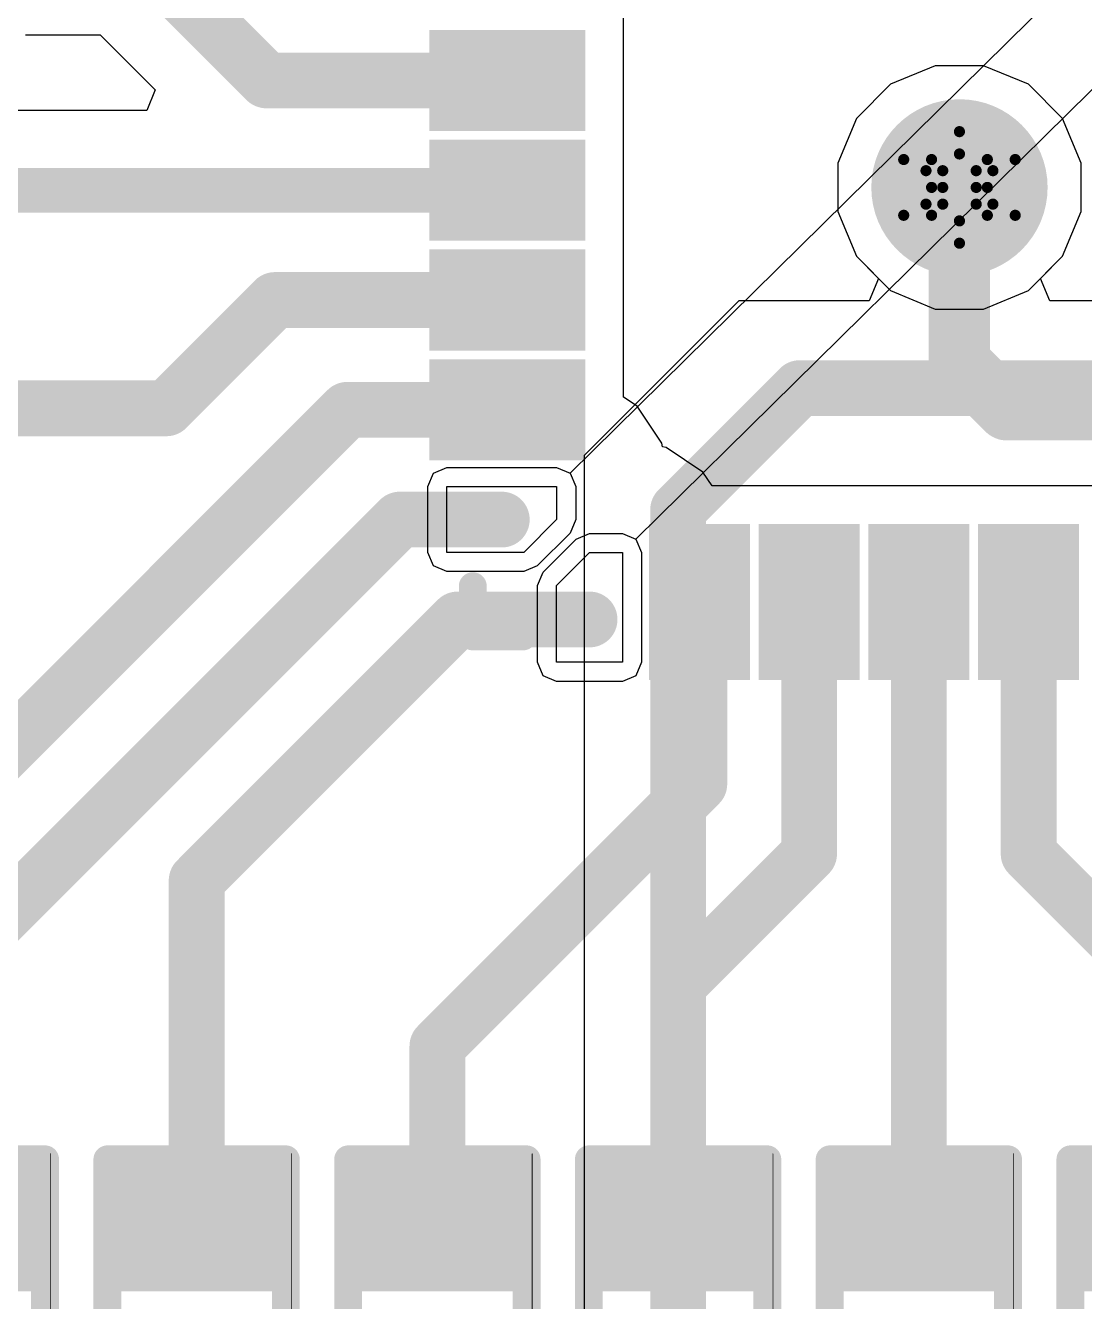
# Model space of a CAD drawing. Header units: inches. Extents: x -5 to 5328, y -4 to 5281.
# Drawn here: x 9.34 to 14.17, y 38.05 to 43.86 of the extents above; entities that cross this region are included whole.
import ezdxf

# ---------------------------------------------------------------- set-up
doc = ezdxf.new("R2010")
doc.units = ezdxf.units.IN
for name, color, linetype in [('Bottom Layer', 5, 'Continuous'), ('Bottom Solder', 6, 'Continuous'), ('Drill Drawing', 1, 'Continuous'), ('Layer 1', 16, 'Continuous'), ('Layer 2', 76, 'Continuous'), ('Top Layer', 1, 'Continuous'), ('Top Overlay', 2, 'Continuous'), ('Top Paste', 8, 'Continuous'), ('Top Solder', 216, 'Continuous'), ('Via Holes', 16, 'Continuous')]:
    doc.layers.add(name, color=color, linetype=linetype)

# ---------------------------------------------------------------- blocks, each defined once
blk = doc.blocks.new('28_UFQFPN__4_4__7')
at = {"layer": 'Top Layer'}
for points in [[(-2.15, 0.65), (-1.6, 0.65), (-1.6, 0.35), (-2.15, 0.35)], [(-2.15, 0.15), (-1.6, 0.15), (-1.6, -0.15), (-2.15, -0.15)], [(-2.15, -0.35), (-1.6, -0.35), (-1.6, -0.65), (-2.15, -0.65)], [(-2.15, -0.85), (-1.6, -0.85), (-1.6, -1.15), (-2.15, -1.15)], [(-1.95, -1.45), (-1.85, -1.45), (-1.85, -1.55), (-1.95, -1.55)], [(-1.15, -2.15), (-1.15, -1.6), (-0.85, -1.6), (-0.85, -2.15)], [(-0.65, -2.15), (-0.65, -1.6), (-0.35, -1.6), (-0.35, -2.15)], [(-0.15, -2.15), (-0.15, -1.6), (0.15, -1.6), (0.15, -2.15)], [(0.35, -2.15), (0.35, -1.6), (0.65, -1.6), (0.65, -2.15)], [(-1.55, -1.95), (-1.55, -1.85), (-1.45, -1.85), (-1.45, -1.95)]]:
    blk.add_hatch(color=1, dxfattribs=at).paths.add_polyline_path(points)
at = {"layer": 'Top Paste'}
for points in [[(-2.15, 0.65), (-1.6, 0.65), (-1.6, 0.35), (-2.15, 0.35)], [(-2.15, 0.15), (-1.6, 0.15), (-1.6, -0.15), (-2.15, -0.15)], [(-2.15, -0.35), (-1.6, -0.35), (-1.6, -0.65), (-2.15, -0.65)], [(-2.15, -0.85), (-1.6, -0.85), (-1.6, -1.15), (-2.15, -1.15)], [(-1.15, -2.15), (-1.15, -1.6), (-0.85, -1.6), (-0.85, -2.15)], [(-0.65, -2.15), (-0.65, -1.6), (-0.35, -1.6), (-0.35, -2.15)], [(-0.15, -2.15), (-0.15, -1.6), (0.15, -1.6), (0.15, -2.15)], [(0.35, -2.15), (0.35, -1.6), (0.65, -1.6), (0.65, -2.15)]]:
    blk.add_hatch(color=8, dxfattribs=at).paths.add_polyline_path(points)
at = {"layer": 'Top Solder'}
for points in [[(-2.23, 0.73), (-1.52, 0.73), (-1.52, 0.27), (-2.23, 0.27)], [(-2.23, 0.23), (-1.52, 0.23), (-1.52, -0.23), (-2.23, -0.23)], [(-2.23, -0.27), (-1.52, -0.27), (-1.52, -0.73), (-2.23, -0.73)], [(-2.23, -0.77), (-1.52, -0.77), (-1.52, -1.23), (-2.23, -1.23)], [(-1.23, -2.23), (-1.23, -1.52), (-0.77, -1.52), (-0.77, -2.23)], [(-0.73, -2.23), (-0.73, -1.52), (-0.27, -1.52), (-0.27, -2.23)], [(-0.23, -2.23), (-0.23, -1.52), (0.23, -1.52), (0.23, -2.23)], [(0.27, -2.23), (0.27, -1.52), (0.73, -1.52), (0.73, -2.23)]]:
    blk.add_hatch(color=216, dxfattribs=at).paths.add_polyline_path(points)
at = {"layer": 'Top Layer'}
for p, q in [((-2.15, -1.65), (-2.15, -1.35)), ((-2.15, -1.35), (-1.65, -1.35)), ((-1.65, -1.35), (-1.65, -1.5)), ((-1.65, -1.5), (-1.8, -1.65)), ((-1.8, -1.65), (-2.15, -1.65)), ((-1.65, -1.8), (-1.5, -1.65)), ((-1.5, -1.65), (-1.35, -1.65)), ((-1.35, -1.65), (-1.35, -2.15)), ((-1.65, -2.15), (-1.65, -1.8)), ((-1.35, -2.15), (-1.65, -2.15))]:
    blk.add_line(p, q, dxfattribs=at)
at = {"layer": 'Top Overlay'}
for points in [[(-2.032, -2.032, 0.127, 0.127, 0), (-2.032, -1.8034, 0.127, 0.127, 0)], [(-2.032, -2.032, 0.127, 0.127, 0), (-1.8034, -2.032, 0.127, 0.127, 0)]]:
    blk.add_lwpolyline(points, format="xyseb", dxfattribs=at)
for points in [[(-2.0638, -1.8034, 0.0635, 0.0635, 1), (-2.0002, -1.8034, 0.0635, 0.0635, 1)], [(-2.0638, -2.032, 0.0635, 0.0635, 1), (-2.0002, -2.032, 0.0635, 0.0635, 1)], [(-2.0638, -2.032, 0.0635, 0.0635, 1), (-2.0002, -2.032, 0.0635, 0.0635, 1)], [(-1.8352, -2.032, 0.0635, 0.0635, 1), (-1.7716, -2.032, 0.0635, 0.0635, 1)]]:
    blk.add_lwpolyline(points, format="xyseb", close=True, dxfattribs=at)
at = {"layer": 'Top Solder'}
for p, q in [((-1.5888, -1.2888), (5314.1234, 5237.7641)), ((-1.2888, -1.5888), (5314.1234, 5237.7641)), ((-2.2112, -1.2888), (-2.15, -1.2634)), ((-2.15, -1.2634), (-1.65, -1.2634)), ((-1.65, -1.2634), (-1.5888, -1.2888)), ((-2.2366, -1.35), (-2.2112, -1.2888)), ((-1.5888, -1.2888), (-1.5634, -1.35)), ((-2.2366, -1.65), (-2.2366, -1.35)), ((-1.5634, -1.35), (-1.5634, -1.5)), ((-1.5634, -1.5), (-1.5888, -1.5612)), ((-1.5888, -1.5612), (-1.7388, -1.7112)), ((-1.5612, -1.5888), (-1.5, -1.5634)), ((-1.5, -1.5634), (-1.35, -1.5634)), ((-1.35, -1.5634), (-1.2888, -1.5888)), ((-1.7112, -1.7388), (-1.5612, -1.5888)), ((-1.2888, -1.5888), (-1.2634, -1.65)), ((-2.2112, -1.7112), (-2.2366, -1.65)), ((-1.2634, -1.65), (-1.2634, -2.15)), ((-2.15, -1.7366), (-2.2112, -1.7112)), ((-1.8, -1.7366), (-2.15, -1.7366)), ((-1.7388, -1.7112), (-1.8, -1.7366)), ((-1.7366, -1.8), (-1.7112, -1.7388)), ((-1.7366, -2.15), (-1.7366, -1.8)), ((-1.7112, -2.2112), (-1.7366, -2.15)), ((-1.2634, -2.15), (-1.2888, -2.2112)), ((-1.65, -2.2366), (-1.7112, -2.2112)), ((-1.35, -2.2366), (-1.65, -2.2366)), ((-1.2888, -2.2112), (-1.35, -2.2366))]:
    blk.add_line(p, q, dxfattribs=at)
blk = doc.blocks.new('R___0402_49')
at = {"layer": 'Top Layer'}
for points in [[(-0.6985, -0.3175), (-0.6985, 0.3175), (-0.2413, 0.3175), (-0.2413, -0.3175)], [(0.2413, -0.3175), (0.2413, 0.3175), (0.6985, 0.3175), (0.6985, -0.3175)]]:
    blk.add_hatch(color=1, dxfattribs=at).paths.add_polyline_path(points)
at = {"layer": 'Top Paste'}
for points in [[(-0.6985, -0.3175), (-0.6985, 0.3175), (-0.2413, 0.3175), (-0.2413, -0.3175)], [(0.2413, -0.3175), (0.2413, 0.3175), (0.6985, 0.3175), (0.6985, -0.3175)]]:
    blk.add_hatch(color=8, dxfattribs=at).paths.add_polyline_path(points)
at = {"layer": 'Top Solder'}
for points in [[(-0.7535, -0.3725), (-0.7535, 0.3725), (-0.1863, 0.3725), (-0.1863, -0.3725)], [(0.1863, -0.3725), (0.1863, 0.3725), (0.7535, 0.3725), (0.7535, -0.3725)]]:
    blk.add_hatch(color=216, dxfattribs=at).paths.add_polyline_path(points)
at = {"layer": 'Top Overlay'}
for points in [[(-0.7874, 0.4064, 0.127, 0.127, 0), (-0.7874, -0.4064, 0.127, 0.127, 0)], [(-0.7874, 0.4064, 0.127, 0.127, 0), (0.7874, 0.4064, 0.127, 0.127, 0)], [(0.7874, 0.4064, 0.127, 0.127, 0), (0.7874, -0.4064, 0.127, 0.127, 0)], [(-0.7874, -0.4064, 0.127, 0.127, 0), (0.7874, -0.4064, 0.127, 0.127, 0)], [(-0.8128, -0.4318, 0.00323, 0.00323, 0), (0.8128, -0.4318, 0.00323, 0.00323, 0)]]:
    blk.add_lwpolyline(points, format="xyseb", dxfattribs=at)
for points in [[(-0.8191, 0.4064, 0.0635, 0.0635, 1), (-0.7556, 0.4064, 0.0635, 0.0635, 1)], [(-0.8191, 0.4064, 0.0635, 0.0635, 1), (-0.7556, 0.4064, 0.0635, 0.0635, 1)], [(0.7556, 0.4064, 0.0635, 0.0635, 1), (0.8191, 0.4064, 0.0635, 0.0635, 1)], [(0.7556, 0.4064, 0.0635, 0.0635, 1), (0.8191, 0.4064, 0.0635, 0.0635, 1)], [(-0.8191, -0.4064, 0.0635, 0.0635, 1), (-0.7556, -0.4064, 0.0635, 0.0635, 1)], [(-0.8191, -0.4064, 0.0635, 0.0635, 1), (-0.7556, -0.4064, 0.0635, 0.0635, 1)], [(0.7556, -0.4064, 0.0635, 0.0635, 1), (0.8191, -0.4064, 0.0635, 0.0635, 1)], [(0.7556, -0.4064, 0.0635, 0.0635, 1), (0.8191, -0.4064, 0.0635, 0.0635, 1)], [(-0.8136, -0.4318, 0.00161, 0.00161, 1), (-0.812, -0.4318, 0.00161, 0.00161, 1)], [(0.812, -0.4318, 0.00161, 0.00161, 1), (0.8136, -0.4318, 0.00161, 0.00161, 1)]]:
    blk.add_lwpolyline(points, format="xyseb", close=True, dxfattribs=at)
blk = doc.blocks.new('R___0402_51')
at = {"layer": 'Top Layer'}
for points in [[(-0.6985, -0.3175), (-0.6985, 0.3175), (-0.2413, 0.3175), (-0.2413, -0.3175)], [(0.2413, -0.3175), (0.2413, 0.3175), (0.6985, 0.3175), (0.6985, -0.3175)]]:
    blk.add_hatch(color=1, dxfattribs=at).paths.add_polyline_path(points)
at = {"layer": 'Top Paste'}
for points in [[(-0.6985, -0.3175), (-0.6985, 0.3175), (-0.2413, 0.3175), (-0.2413, -0.3175)], [(0.2413, -0.3175), (0.2413, 0.3175), (0.6985, 0.3175), (0.6985, -0.3175)]]:
    blk.add_hatch(color=8, dxfattribs=at).paths.add_polyline_path(points)
at = {"layer": 'Top Solder'}
for points in [[(-0.7535, -0.3725), (-0.7535, 0.3725), (-0.1863, 0.3725), (-0.1863, -0.3725)], [(0.1863, -0.3725), (0.1863, 0.3725), (0.7535, 0.3725), (0.7535, -0.3725)]]:
    blk.add_hatch(color=216, dxfattribs=at).paths.add_polyline_path(points)
at = {"layer": 'Top Overlay'}
for points in [[(-0.7874, 0.4064, 0.127, 0.127, 0), (-0.7874, -0.4064, 0.127, 0.127, 0)], [(-0.7874, 0.4064, 0.127, 0.127, 0), (0.7874, 0.4064, 0.127, 0.127, 0)], [(0.7874, 0.4064, 0.127, 0.127, 0), (0.7874, -0.4064, 0.127, 0.127, 0)], [(-0.7874, -0.4064, 0.127, 0.127, 0), (0.7874, -0.4064, 0.127, 0.127, 0)], [(-0.8128, -0.4318, 0.00323, 0.00323, 0), (0.8128, -0.4318, 0.00323, 0.00323, 0)]]:
    blk.add_lwpolyline(points, format="xyseb", dxfattribs=at)
for points in [[(-0.8191, 0.4064, 0.0635, 0.0635, 1), (-0.7556, 0.4064, 0.0635, 0.0635, 1)], [(-0.8191, 0.4064, 0.0635, 0.0635, 1), (-0.7556, 0.4064, 0.0635, 0.0635, 1)], [(0.7556, 0.4064, 0.0635, 0.0635, 1), (0.8191, 0.4064, 0.0635, 0.0635, 1)], [(0.7556, 0.4064, 0.0635, 0.0635, 1), (0.8191, 0.4064, 0.0635, 0.0635, 1)], [(-0.8191, -0.4064, 0.0635, 0.0635, 1), (-0.7556, -0.4064, 0.0635, 0.0635, 1)], [(-0.8191, -0.4064, 0.0635, 0.0635, 1), (-0.7556, -0.4064, 0.0635, 0.0635, 1)], [(0.7556, -0.4064, 0.0635, 0.0635, 1), (0.8191, -0.4064, 0.0635, 0.0635, 1)], [(0.7556, -0.4064, 0.0635, 0.0635, 1), (0.8191, -0.4064, 0.0635, 0.0635, 1)], [(-0.8136, -0.4318, 0.00161, 0.00161, 1), (-0.812, -0.4318, 0.00161, 0.00161, 1)], [(0.812, -0.4318, 0.00161, 0.00161, 1), (0.8136, -0.4318, 0.00161, 0.00161, 1)]]:
    blk.add_lwpolyline(points, format="xyseb", close=True, dxfattribs=at)
blk = doc.blocks.new('R___0402_53')
at = {"layer": 'Top Layer'}
for points in [[(-0.6985, -0.3175), (-0.6985, 0.3175), (-0.2413, 0.3175), (-0.2413, -0.3175)], [(0.2413, -0.3175), (0.2413, 0.3175), (0.6985, 0.3175), (0.6985, -0.3175)]]:
    blk.add_hatch(color=1, dxfattribs=at).paths.add_polyline_path(points)
at = {"layer": 'Top Paste'}
for points in [[(-0.6985, -0.3175), (-0.6985, 0.3175), (-0.2413, 0.3175), (-0.2413, -0.3175)], [(0.2413, -0.3175), (0.2413, 0.3175), (0.6985, 0.3175), (0.6985, -0.3175)]]:
    blk.add_hatch(color=8, dxfattribs=at).paths.add_polyline_path(points)
at = {"layer": 'Top Solder'}
for points in [[(-0.7535, -0.3725), (-0.7535, 0.3725), (-0.1863, 0.3725), (-0.1863, -0.3725)], [(0.1863, -0.3725), (0.1863, 0.3725), (0.7535, 0.3725), (0.7535, -0.3725)]]:
    blk.add_hatch(color=216, dxfattribs=at).paths.add_polyline_path(points)
at = {"layer": 'Top Overlay'}
for points in [[(-0.7874, 0.4064, 0.127, 0.127, 0), (-0.7874, -0.4064, 0.127, 0.127, 0)], [(-0.7874, 0.4064, 0.127, 0.127, 0), (0.7874, 0.4064, 0.127, 0.127, 0)], [(0.7874, 0.4064, 0.127, 0.127, 0), (0.7874, -0.4064, 0.127, 0.127, 0)], [(-0.7874, -0.4064, 0.127, 0.127, 0), (0.7874, -0.4064, 0.127, 0.127, 0)], [(-0.8128, -0.4318, 0.00323, 0.00323, 0), (0.8128, -0.4318, 0.00323, 0.00323, 0)]]:
    blk.add_lwpolyline(points, format="xyseb", dxfattribs=at)
for points in [[(-0.8191, 0.4064, 0.0635, 0.0635, 1), (-0.7556, 0.4064, 0.0635, 0.0635, 1)], [(-0.8191, 0.4064, 0.0635, 0.0635, 1), (-0.7556, 0.4064, 0.0635, 0.0635, 1)], [(0.7556, 0.4064, 0.0635, 0.0635, 1), (0.8191, 0.4064, 0.0635, 0.0635, 1)], [(0.7556, 0.4064, 0.0635, 0.0635, 1), (0.8191, 0.4064, 0.0635, 0.0635, 1)], [(-0.8191, -0.4064, 0.0635, 0.0635, 1), (-0.7556, -0.4064, 0.0635, 0.0635, 1)], [(-0.8191, -0.4064, 0.0635, 0.0635, 1), (-0.7556, -0.4064, 0.0635, 0.0635, 1)], [(0.7556, -0.4064, 0.0635, 0.0635, 1), (0.8191, -0.4064, 0.0635, 0.0635, 1)], [(0.7556, -0.4064, 0.0635, 0.0635, 1), (0.8191, -0.4064, 0.0635, 0.0635, 1)], [(-0.8136, -0.4318, 0.00161, 0.00161, 1), (-0.812, -0.4318, 0.00161, 0.00161, 1)], [(0.812, -0.4318, 0.00161, 0.00161, 1), (0.8136, -0.4318, 0.00161, 0.00161, 1)]]:
    blk.add_lwpolyline(points, format="xyseb", close=True, dxfattribs=at)
blk = doc.blocks.new('R___0402_56')
at = {"layer": 'Top Layer'}
for points in [[(-0.6985, -0.3175), (-0.6985, 0.3175), (-0.2413, 0.3175), (-0.2413, -0.3175)], [(0.2413, -0.3175), (0.2413, 0.3175), (0.6985, 0.3175), (0.6985, -0.3175)]]:
    blk.add_hatch(color=1, dxfattribs=at).paths.add_polyline_path(points)
at = {"layer": 'Top Paste'}
for points in [[(-0.6985, -0.3175), (-0.6985, 0.3175), (-0.2413, 0.3175), (-0.2413, -0.3175)], [(0.2413, -0.3175), (0.2413, 0.3175), (0.6985, 0.3175), (0.6985, -0.3175)]]:
    blk.add_hatch(color=8, dxfattribs=at).paths.add_polyline_path(points)
at = {"layer": 'Top Solder'}
for points in [[(-0.7535, -0.3725), (-0.7535, 0.3725), (-0.1863, 0.3725), (-0.1863, -0.3725)], [(0.1863, -0.3725), (0.1863, 0.3725), (0.7535, 0.3725), (0.7535, -0.3725)]]:
    blk.add_hatch(color=216, dxfattribs=at).paths.add_polyline_path(points)
at = {"layer": 'Top Overlay'}
for points in [[(-0.7874, 0.4064, 0.127, 0.127, 0), (-0.7874, -0.4064, 0.127, 0.127, 0)], [(-0.7874, 0.4064, 0.127, 0.127, 0), (0.7874, 0.4064, 0.127, 0.127, 0)], [(0.7874, 0.4064, 0.127, 0.127, 0), (0.7874, -0.4064, 0.127, 0.127, 0)], [(-0.7874, -0.4064, 0.127, 0.127, 0), (0.7874, -0.4064, 0.127, 0.127, 0)], [(-0.8128, -0.4318, 0.00323, 0.00323, 0), (0.8128, -0.4318, 0.00323, 0.00323, 0)]]:
    blk.add_lwpolyline(points, format="xyseb", dxfattribs=at)
for points in [[(-0.8191, 0.4064, 0.0635, 0.0635, 1), (-0.7556, 0.4064, 0.0635, 0.0635, 1)], [(-0.8191, 0.4064, 0.0635, 0.0635, 1), (-0.7556, 0.4064, 0.0635, 0.0635, 1)], [(0.7556, 0.4064, 0.0635, 0.0635, 1), (0.8191, 0.4064, 0.0635, 0.0635, 1)], [(0.7556, 0.4064, 0.0635, 0.0635, 1), (0.8191, 0.4064, 0.0635, 0.0635, 1)], [(-0.8191, -0.4064, 0.0635, 0.0635, 1), (-0.7556, -0.4064, 0.0635, 0.0635, 1)], [(-0.8191, -0.4064, 0.0635, 0.0635, 1), (-0.7556, -0.4064, 0.0635, 0.0635, 1)], [(0.7556, -0.4064, 0.0635, 0.0635, 1), (0.8191, -0.4064, 0.0635, 0.0635, 1)], [(0.7556, -0.4064, 0.0635, 0.0635, 1), (0.8191, -0.4064, 0.0635, 0.0635, 1)], [(-0.8136, -0.4318, 0.00161, 0.00161, 1), (-0.812, -0.4318, 0.00161, 0.00161, 1)], [(0.812, -0.4318, 0.00161, 0.00161, 1), (0.8136, -0.4318, 0.00161, 0.00161, 1)]]:
    blk.add_lwpolyline(points, format="xyseb", close=True, dxfattribs=at)
blk = doc.blocks.new('R___0402_58')
at = {"layer": 'Top Layer'}
for points in [[(-0.6985, -0.3175), (-0.6985, 0.3175), (-0.2413, 0.3175), (-0.2413, -0.3175)], [(0.2413, -0.3175), (0.2413, 0.3175), (0.6985, 0.3175), (0.6985, -0.3175)]]:
    blk.add_hatch(color=1, dxfattribs=at).paths.add_polyline_path(points)
at = {"layer": 'Top Paste'}
for points in [[(-0.6985, -0.3175), (-0.6985, 0.3175), (-0.2413, 0.3175), (-0.2413, -0.3175)], [(0.2413, -0.3175), (0.2413, 0.3175), (0.6985, 0.3175), (0.6985, -0.3175)]]:
    blk.add_hatch(color=8, dxfattribs=at).paths.add_polyline_path(points)
at = {"layer": 'Top Solder'}
for points in [[(-0.7535, -0.3725), (-0.7535, 0.3725), (-0.1863, 0.3725), (-0.1863, -0.3725)], [(0.1863, -0.3725), (0.1863, 0.3725), (0.7535, 0.3725), (0.7535, -0.3725)]]:
    blk.add_hatch(color=216, dxfattribs=at).paths.add_polyline_path(points)
at = {"layer": 'Top Overlay'}
for points in [[(-0.7874, 0.4064, 0.127, 0.127, 0), (-0.7874, -0.4064, 0.127, 0.127, 0)], [(-0.7874, 0.4064, 0.127, 0.127, 0), (0.7874, 0.4064, 0.127, 0.127, 0)], [(0.7874, 0.4064, 0.127, 0.127, 0), (0.7874, -0.4064, 0.127, 0.127, 0)], [(-0.7874, -0.4064, 0.127, 0.127, 0), (0.7874, -0.4064, 0.127, 0.127, 0)], [(-0.8128, -0.4318, 0.00323, 0.00323, 0), (0.8128, -0.4318, 0.00323, 0.00323, 0)]]:
    blk.add_lwpolyline(points, format="xyseb", dxfattribs=at)
for points in [[(-0.8191, 0.4064, 0.0635, 0.0635, 1), (-0.7556, 0.4064, 0.0635, 0.0635, 1)], [(-0.8191, 0.4064, 0.0635, 0.0635, 1), (-0.7556, 0.4064, 0.0635, 0.0635, 1)], [(0.7556, 0.4064, 0.0635, 0.0635, 1), (0.8191, 0.4064, 0.0635, 0.0635, 1)], [(0.7556, 0.4064, 0.0635, 0.0635, 1), (0.8191, 0.4064, 0.0635, 0.0635, 1)], [(-0.8191, -0.4064, 0.0635, 0.0635, 1), (-0.7556, -0.4064, 0.0635, 0.0635, 1)], [(-0.8191, -0.4064, 0.0635, 0.0635, 1), (-0.7556, -0.4064, 0.0635, 0.0635, 1)], [(0.7556, -0.4064, 0.0635, 0.0635, 1), (0.8191, -0.4064, 0.0635, 0.0635, 1)], [(0.7556, -0.4064, 0.0635, 0.0635, 1), (0.8191, -0.4064, 0.0635, 0.0635, 1)], [(-0.8136, -0.4318, 0.00161, 0.00161, 1), (-0.812, -0.4318, 0.00161, 0.00161, 1)], [(0.812, -0.4318, 0.00161, 0.00161, 1), (0.8136, -0.4318, 0.00161, 0.00161, 1)]]:
    blk.add_lwpolyline(points, format="xyseb", close=True, dxfattribs=at)
blk = doc.blocks.new('R___0402_60')
at = {"layer": 'Top Layer'}
for points in [[(-0.6985, -0.3175), (-0.6985, 0.3175), (-0.2413, 0.3175), (-0.2413, -0.3175)], [(0.2413, -0.3175), (0.2413, 0.3175), (0.6985, 0.3175), (0.6985, -0.3175)]]:
    blk.add_hatch(color=1, dxfattribs=at).paths.add_polyline_path(points)
at = {"layer": 'Top Paste'}
for points in [[(-0.6985, -0.3175), (-0.6985, 0.3175), (-0.2413, 0.3175), (-0.2413, -0.3175)], [(0.2413, -0.3175), (0.2413, 0.3175), (0.6985, 0.3175), (0.6985, -0.3175)]]:
    blk.add_hatch(color=8, dxfattribs=at).paths.add_polyline_path(points)
at = {"layer": 'Top Solder'}
for points in [[(-0.7535, -0.3725), (-0.7535, 0.3725), (-0.1863, 0.3725), (-0.1863, -0.3725)], [(0.1863, -0.3725), (0.1863, 0.3725), (0.7535, 0.3725), (0.7535, -0.3725)]]:
    blk.add_hatch(color=216, dxfattribs=at).paths.add_polyline_path(points)
at = {"layer": 'Top Overlay'}
for points in [[(-0.7874, 0.4064, 0.127, 0.127, 0), (-0.7874, -0.4064, 0.127, 0.127, 0)], [(-0.7874, 0.4064, 0.127, 0.127, 0), (0.7874, 0.4064, 0.127, 0.127, 0)], [(0.7874, 0.4064, 0.127, 0.127, 0), (0.7874, -0.4064, 0.127, 0.127, 0)], [(-0.7874, -0.4064, 0.127, 0.127, 0), (0.7874, -0.4064, 0.127, 0.127, 0)], [(-0.8128, -0.4318, 0.00323, 0.00323, 0), (0.8128, -0.4318, 0.00323, 0.00323, 0)]]:
    blk.add_lwpolyline(points, format="xyseb", dxfattribs=at)
for points in [[(-0.8191, 0.4064, 0.0635, 0.0635, 1), (-0.7556, 0.4064, 0.0635, 0.0635, 1)], [(-0.8191, 0.4064, 0.0635, 0.0635, 1), (-0.7556, 0.4064, 0.0635, 0.0635, 1)], [(0.7556, 0.4064, 0.0635, 0.0635, 1), (0.8191, 0.4064, 0.0635, 0.0635, 1)], [(0.7556, 0.4064, 0.0635, 0.0635, 1), (0.8191, 0.4064, 0.0635, 0.0635, 1)], [(-0.8191, -0.4064, 0.0635, 0.0635, 1), (-0.7556, -0.4064, 0.0635, 0.0635, 1)], [(-0.8191, -0.4064, 0.0635, 0.0635, 1), (-0.7556, -0.4064, 0.0635, 0.0635, 1)], [(0.7556, -0.4064, 0.0635, 0.0635, 1), (0.8191, -0.4064, 0.0635, 0.0635, 1)], [(0.7556, -0.4064, 0.0635, 0.0635, 1), (0.8191, -0.4064, 0.0635, 0.0635, 1)], [(-0.8136, -0.4318, 0.00161, 0.00161, 1), (-0.812, -0.4318, 0.00161, 0.00161, 1)], [(0.812, -0.4318, 0.00161, 0.00161, 1), (0.8136, -0.4318, 0.00161, 0.00161, 1)]]:
    blk.add_lwpolyline(points, format="xyseb", close=True, dxfattribs=at)

msp = doc.modelspace()

# ---------------------------------------------------------------- hatches: boundary and pattern name
at = {"layer": 'Bottom Layer'}
h = msp.add_hatch(color=5, dxfattribs=at)
edge = h.paths.add_edge_path()
edge.add_arc((13.5965, 43.1277), 0.3, 0, 360)
at = {"layer": 'Bottom Solder'}
h = msp.add_hatch(color=6, dxfattribs=at)
edge = h.paths.add_edge_path()
edge.add_arc((13.5965, 43.1277), 0.4016, 0, 360)
at = {"layer": 'Layer 1'}
h = msp.add_hatch(color=16, dxfattribs=at)
edge = h.paths.add_edge_path()
edge.add_arc((13.5965, 43.1277), 0.3, 0, 360)
at = {"layer": 'Layer 2'}
h = msp.add_hatch(color=76, dxfattribs=at)
edge = h.paths.add_edge_path()
edge.add_arc((13.5965, 43.1277), 0.3, 0, 360)
at = {"layer": 'Top Layer'}
h = msp.add_hatch(color=1, dxfattribs=at)
edge = h.paths.add_edge_path()
edge.add_arc((13.5965, 43.1277), 0.3, 0, 360)
at = {"layer": 'Top Solder'}
h = msp.add_hatch(color=216, dxfattribs=at)
edge = h.paths.add_edge_path()
edge.add_arc((13.5965, 43.1277), 0.4016, 0, 360)
at = {"layer": 'Via Holes'}
h = msp.add_hatch(color=7, dxfattribs=at)
edge = h.paths.add_edge_path()
edge.add_arc((13.5965, 43.1277), 0.15, 0, 360)

# ---------------------------------------------------------------- linework, layer by layer
at = {"layer": 'Bottom Layer'}
for p, q in [((13.4863, 43.6817), (13.2827, 43.5974)), ((13.7067, 43.6817), (13.4863, 43.6817)), ((13.9103, 43.5974), (13.7067, 43.6817)), ((13.2827, 43.5974), (13.1268, 43.4415)), ((14.0661, 43.4415), (13.9103, 43.5974)), ((13.1268, 43.4415), (13.0425, 43.2379)), ((14.1505, 43.2379), (14.0661, 43.4415)), ((13.0425, 43.2379), (13.0425, 43.0175)), ((14.1505, 43.0175), (14.1505, 43.2379)), ((13.0425, 43.0175), (13.1268, 42.8139)), ((14.0661, 42.8139), (14.1505, 43.0175)), ((13.1268, 42.8139), (13.2273, 42.7134)), ((13.9656, 42.7134), (14.0661, 42.8139)), ((13.2273, 42.7134), (13.1853, 42.6118)), ((14.0077, 42.6118), (13.9656, 42.7134)), ((12.591, 42.6118), (11.8864, 41.9072)), ((13.1853, 42.6118), (12.591, 42.6118)), ((18.5087, 42.6118), (14.0077, 42.6118)), ((11.8864, 41.9072), (11.8864, 37.0486))]:
    msp.add_line(p, q, dxfattribs=at)
for points in [[(12.3149, 41.66, 0.254, 0.254, 0), (12.8686, 42.2137, 0.254, 0.254, 0)], [(12.8686, 42.2137, 0.254, 0.254, 0), (26.381, 42.2137, 0.254, 0.254, 0)], [(12.3149, 36.6936, 0.254, 0.254, 0), (12.3149, 41.66, 0.254, 0.254, 0)]]:
    msp.add_lwpolyline(points, format="xyseb", dxfattribs=at)
for points in [[(12.8051, 42.2137, 0.127, 0.127, 1), (12.9321, 42.2137, 0.127, 0.127, 1)], [(12.8051, 42.2137, 0.127, 0.127, 1), (12.9321, 42.2137, 0.127, 0.127, 1)], [(12.2514, 41.66, 0.127, 0.127, 1), (12.3784, 41.66, 0.127, 0.127, 1)], [(12.2514, 41.66, 0.127, 0.127, 1), (12.3784, 41.66, 0.127, 0.127, 1)]]:
    msp.add_lwpolyline(points, format="xyseb", close=True, dxfattribs=at)
at = {"layer": 'Drill Drawing'}
for points in [[(13.4695, 43.2547, 0.0508, 0.0508, 0), (13.5965, 43.3817, 0.0508, 0.0508, 0)], [(13.5965, 43.3817, 0.0508, 0.0508, 0), (13.7235, 43.2547, 0.0508, 0.0508, 0)], [(13.5203, 43.2039, 0.0508, 0.0508, 0), (13.5965, 43.2801, 0.0508, 0.0508, 0)], [(13.5965, 43.2801, 0.0508, 0.0508, 0), (13.6727, 43.2039, 0.0508, 0.0508, 0)], [(13.3425, 43.2547, 0.0508, 0.0508, 0), (13.4695, 43.1277, 0.0508, 0.0508, 0)], [(13.3425, 43.2547, 0.0508, 0.0508, 0), (13.4695, 43.2547, 0.0508, 0.0508, 0)], [(13.7235, 43.2547, 0.0508, 0.0508, 0), (13.8505, 43.2547, 0.0508, 0.0508, 0)], [(13.7235, 43.1277, 0.0508, 0.0508, 0), (13.8505, 43.2547, 0.0508, 0.0508, 0)], [(13.4441, 43.2039, 0.0508, 0.0508, 0), (13.5203, 43.1277, 0.0508, 0.0508, 0)], [(13.4441, 43.2039, 0.0508, 0.0508, 0), (13.5203, 43.2039, 0.0508, 0.0508, 0)], [(13.6727, 43.2039, 0.0508, 0.0508, 0), (13.7489, 43.2039, 0.0508, 0.0508, 0)], [(13.6727, 43.1277, 0.0508, 0.0508, 0), (13.7489, 43.2039, 0.0508, 0.0508, 0)], [(13.3425, 43.0007, 0.0508, 0.0508, 0), (13.4695, 43.1277, 0.0508, 0.0508, 0)], [(13.4441, 43.0515, 0.0508, 0.0508, 0), (13.5203, 43.1277, 0.0508, 0.0508, 0)], [(13.6727, 43.1277, 0.0508, 0.0508, 0), (13.7489, 43.0515, 0.0508, 0.0508, 0)], [(13.7235, 43.1277, 0.0508, 0.0508, 0), (13.8505, 43.0007, 0.0508, 0.0508, 0)], [(13.4441, 43.0515, 0.0508, 0.0508, 0), (13.5203, 43.0515, 0.0508, 0.0508, 0)], [(13.5203, 43.0515, 0.0508, 0.0508, 0), (13.5965, 42.9753, 0.0508, 0.0508, 0)], [(13.5965, 42.9753, 0.0508, 0.0508, 0), (13.6727, 43.0515, 0.0508, 0.0508, 0)], [(13.6727, 43.0515, 0.0508, 0.0508, 0), (13.7489, 43.0515, 0.0508, 0.0508, 0)], [(13.3425, 43.0007, 0.0508, 0.0508, 0), (13.4695, 43.0007, 0.0508, 0.0508, 0)], [(13.4695, 43.0007, 0.0508, 0.0508, 0), (13.5965, 42.8737, 0.0508, 0.0508, 0)], [(13.5965, 42.8737, 0.0508, 0.0508, 0), (13.7235, 43.0007, 0.0508, 0.0508, 0)], [(13.7235, 43.0007, 0.0508, 0.0508, 0), (13.8505, 43.0007, 0.0508, 0.0508, 0)]]:
    msp.add_lwpolyline(points, format="xyseb", dxfattribs=at)
for points in [[(13.5838, 43.3817, 0.0254, 0.0254, 1), (13.6092, 43.3817, 0.0254, 0.0254, 1)], [(13.5838, 43.3817, 0.0254, 0.0254, 1), (13.6092, 43.3817, 0.0254, 0.0254, 1)], [(13.5838, 43.2801, 0.0254, 0.0254, 1), (13.6092, 43.2801, 0.0254, 0.0254, 1)], [(13.5838, 43.2801, 0.0254, 0.0254, 1), (13.6092, 43.2801, 0.0254, 0.0254, 1)], [(13.3298, 43.2547, 0.0254, 0.0254, 1), (13.3552, 43.2547, 0.0254, 0.0254, 1)], [(13.3298, 43.2547, 0.0254, 0.0254, 1), (13.3552, 43.2547, 0.0254, 0.0254, 1)], [(13.4568, 43.2547, 0.0254, 0.0254, 1), (13.4822, 43.2547, 0.0254, 0.0254, 1)], [(13.4568, 43.2547, 0.0254, 0.0254, 1), (13.4822, 43.2547, 0.0254, 0.0254, 1)], [(13.7108, 43.2547, 0.0254, 0.0254, 1), (13.7362, 43.2547, 0.0254, 0.0254, 1)], [(13.7108, 43.2547, 0.0254, 0.0254, 1), (13.7362, 43.2547, 0.0254, 0.0254, 1)], [(13.8378, 43.2547, 0.0254, 0.0254, 1), (13.8632, 43.2547, 0.0254, 0.0254, 1)], [(13.8378, 43.2547, 0.0254, 0.0254, 1), (13.8632, 43.2547, 0.0254, 0.0254, 1)], [(13.4314, 43.2039, 0.0254, 0.0254, 1), (13.4568, 43.2039, 0.0254, 0.0254, 1)], [(13.4314, 43.2039, 0.0254, 0.0254, 1), (13.4568, 43.2039, 0.0254, 0.0254, 1)], [(13.5076, 43.2039, 0.0254, 0.0254, 1), (13.533, 43.2039, 0.0254, 0.0254, 1)], [(13.5076, 43.2039, 0.0254, 0.0254, 1), (13.533, 43.2039, 0.0254, 0.0254, 1)], [(13.66, 43.2039, 0.0254, 0.0254, 1), (13.6854, 43.2039, 0.0254, 0.0254, 1)], [(13.66, 43.2039, 0.0254, 0.0254, 1), (13.6854, 43.2039, 0.0254, 0.0254, 1)], [(13.7362, 43.2039, 0.0254, 0.0254, 1), (13.7616, 43.2039, 0.0254, 0.0254, 1)], [(13.7362, 43.2039, 0.0254, 0.0254, 1), (13.7616, 43.2039, 0.0254, 0.0254, 1)], [(13.4568, 43.1277, 0.0254, 0.0254, 1), (13.4822, 43.1277, 0.0254, 0.0254, 1)], [(13.4568, 43.1277, 0.0254, 0.0254, 1), (13.4822, 43.1277, 0.0254, 0.0254, 1)], [(13.5076, 43.1277, 0.0254, 0.0254, 1), (13.533, 43.1277, 0.0254, 0.0254, 1)], [(13.5076, 43.1277, 0.0254, 0.0254, 1), (13.533, 43.1277, 0.0254, 0.0254, 1)], [(13.66, 43.1277, 0.0254, 0.0254, 1), (13.6854, 43.1277, 0.0254, 0.0254, 1)], [(13.66, 43.1277, 0.0254, 0.0254, 1), (13.6854, 43.1277, 0.0254, 0.0254, 1)], [(13.7108, 43.1277, 0.0254, 0.0254, 1), (13.7362, 43.1277, 0.0254, 0.0254, 1)], [(13.7108, 43.1277, 0.0254, 0.0254, 1), (13.7362, 43.1277, 0.0254, 0.0254, 1)], [(13.4314, 43.0515, 0.0254, 0.0254, 1), (13.4568, 43.0515, 0.0254, 0.0254, 1)], [(13.4314, 43.0515, 0.0254, 0.0254, 1), (13.4568, 43.0515, 0.0254, 0.0254, 1)], [(13.5076, 43.0515, 0.0254, 0.0254, 1), (13.533, 43.0515, 0.0254, 0.0254, 1)], [(13.5076, 43.0515, 0.0254, 0.0254, 1), (13.533, 43.0515, 0.0254, 0.0254, 1)], [(13.66, 43.0515, 0.0254, 0.0254, 1), (13.6854, 43.0515, 0.0254, 0.0254, 1)], [(13.66, 43.0515, 0.0254, 0.0254, 1), (13.6854, 43.0515, 0.0254, 0.0254, 1)], [(13.7362, 43.0515, 0.0254, 0.0254, 1), (13.7616, 43.0515, 0.0254, 0.0254, 1)], [(13.7362, 43.0515, 0.0254, 0.0254, 1), (13.7616, 43.0515, 0.0254, 0.0254, 1)], [(13.3298, 43.0007, 0.0254, 0.0254, 1), (13.3552, 43.0007, 0.0254, 0.0254, 1)], [(13.3298, 43.0007, 0.0254, 0.0254, 1), (13.3552, 43.0007, 0.0254, 0.0254, 1)], [(13.4568, 43.0007, 0.0254, 0.0254, 1), (13.4822, 43.0007, 0.0254, 0.0254, 1)], [(13.4568, 43.0007, 0.0254, 0.0254, 1), (13.4822, 43.0007, 0.0254, 0.0254, 1)], [(13.5838, 42.9753, 0.0254, 0.0254, 1), (13.6092, 42.9753, 0.0254, 0.0254, 1)], [(13.5838, 42.9753, 0.0254, 0.0254, 1), (13.6092, 42.9753, 0.0254, 0.0254, 1)], [(13.7108, 43.0007, 0.0254, 0.0254, 1), (13.7362, 43.0007, 0.0254, 0.0254, 1)], [(13.7108, 43.0007, 0.0254, 0.0254, 1), (13.7362, 43.0007, 0.0254, 0.0254, 1)], [(13.8378, 43.0007, 0.0254, 0.0254, 1), (13.8632, 43.0007, 0.0254, 0.0254, 1)], [(13.8378, 43.0007, 0.0254, 0.0254, 1), (13.8632, 43.0007, 0.0254, 0.0254, 1)], [(13.5838, 42.8737, 0.0254, 0.0254, 1), (13.6092, 42.8737, 0.0254, 0.0254, 1)], [(13.5838, 42.8737, 0.0254, 0.0254, 1), (13.6092, 42.8737, 0.0254, 0.0254, 1)]]:
    msp.add_lwpolyline(points, format="xyseb", close=True, dxfattribs=at)
at = {"layer": 'Layer 2'}
for p, q in [((13.4863, 43.6817), (13.2827, 43.5974)), ((13.7067, 43.6817), (13.4863, 43.6817)), ((13.9103, 43.5974), (13.7067, 43.6817)), ((13.2827, 43.5974), (13.1268, 43.4415)), ((14.0661, 43.4415), (13.9103, 43.5974)), ((13.1268, 43.4415), (13.0425, 43.2379)), ((14.1505, 43.2379), (14.0661, 43.4415)), ((13.0425, 43.2379), (13.0425, 43.0175)), ((14.1505, 43.0175), (14.1505, 43.2379)), ((13.0425, 43.0175), (13.1268, 42.8139)), ((14.0661, 42.8139), (14.1505, 43.0175)), ((13.1268, 42.8139), (13.2827, 42.6581)), ((13.9103, 42.6581), (14.0661, 42.8139)), ((13.2827, 42.6581), (13.4863, 42.5737)), ((13.7067, 42.5737), (13.9103, 42.6581)), ((13.4863, 42.5737), (13.7067, 42.5737))]:
    msp.add_line(p, q, dxfattribs=at)
at = {"layer": 'Top Layer'}
for p, q in [((12.0656, 43.211), (12.0656, 44.0571)), ((9.3412, 43.8232), (9.6815, 43.8232)), ((9.6815, 43.8232), (9.9333, 43.5714)), ((9.9333, 43.5714), (9.8944, 43.4776)), ((9.8944, 43.4776), (1.1241, 43.4776)), ((12.0656, 42.1728), (12.0656, 43.211)), ((12.1279, 42.1312), (12.0656, 42.1728)), ((12.2402, 41.9632), (12.1279, 42.1312)), ((12.2434, 41.9468), (12.2402, 41.9632)), ((12.2598, 41.9435), (12.2434, 41.9468)), ((12.4279, 41.8312), (12.2598, 41.9435)), ((12.4695, 41.769), (12.4279, 41.8312)), ((14.3538, 41.769), (12.4695, 41.769))]:
    msp.add_line(p, q, dxfattribs=at)
for points in [[(9.8424, 44.2117, 0.254, 0.254, 0), (10.4391, 43.615, 0.254, 0.254, 0)], [(10.4391, 43.615, 0.254, 0.254, 0), (11.5366, 43.615, 0.254, 0.254, 0)], [(13.5965, 42.3317, 0.2794, 0.2794, 0), (13.5965, 43.1277, 0.2794, 0.2794, 0)], [(1.1241, 43.115, 0.2032, 0.2032, 0), (11.5366, 43.115, 0.2032, 0.2032, 0)], [(9.9843, 42.1217, 0.254, 0.254, 0), (10.4776, 42.615, 0.254, 0.254, 0)], [(10.4776, 42.615, 0.254, 0.254, 0), (11.5366, 42.615, 0.254, 0.254, 0)], [(13.5965, 42.3317, 0.2794, 0.2794, 0), (13.8132, 42.115, 0.2794, 0.2794, 0)], [(8.8261, 42.1217, 0.254, 0.254, 0), (9.9843, 42.1217, 0.254, 0.254, 0)], [(13.8132, 42.115, 0.2794, 0.2794, 0), (15.2866, 42.115, 0.2794, 0.2794, 0)], [(7.9281, 39.2355, 0.254, 0.254, 0), (10.8076, 42.115, 0.254, 0.254, 0)], [(10.8076, 42.115, 0.254, 0.254, 0), (11.5366, 42.115, 0.254, 0.254, 0)], [(9.0248, 39.5933, 0.254, 0.254, 0), (11.0465, 41.615, 0.254, 0.254, 0)], [(11.0465, 41.615, 0.254, 0.254, 0), (11.5116, 41.615, 0.254, 0.254, 0)], [(12.4116, 40.4111, 0.254, 0.254, 0), (12.4116, 41.19, 0.254, 0.254, 0)], [(12.9116, 40.0925, 0.254, 0.254, 0), (12.9116, 41.19, 0.254, 0.254, 0)], [(13.4116, 38.3341, 0.254, 0.254, 0), (13.4116, 41.19, 0.254, 0.254, 0)], [(13.9116, 40.0925, 0.254, 0.254, 0), (13.9116, 41.19, 0.254, 0.254, 0)], [(10.1215, 39.9716, 0.254, 0.254, 0), (11.3101, 41.1602, 0.254, 0.254, 0)], [(11.3101, 41.1602, 0.254, 0.254, 0), (11.9116, 41.1602, 0.254, 0.254, 0)], [(11.2182, 39.2176, 0.254, 0.254, 0), (12.4116, 40.4111, 0.254, 0.254, 0)], [(12.3149, 39.4957, 0.254, 0.254, 0), (12.9116, 40.0925, 0.254, 0.254, 0)], [(13.9116, 40.0925, 0.254, 0.254, 0), (14.5083, 39.4957, 0.254, 0.254, 0)], [(10.1215, 38.3841, 0.254, 0.254, 0), (10.1215, 39.9716, 0.254, 0.254, 0)], [(12.3149, 38.3341, 0.254, 0.254, 0), (12.3149, 39.4957, 0.254, 0.254, 0)], [(11.2182, 38.3341, 0.254, 0.254, 0), (11.2182, 39.2176, 0.254, 0.254, 0)], [(10.1215, 38.3341, 0.254, 0.254, 0), (10.1215, 38.3841, 0.254, 0.254, 0)]]:
    msp.add_lwpolyline(points, format="xyseb", dxfattribs=at)
for points in [[(10.3756, 43.615, 0.127, 0.127, 1), (10.5026, 43.615, 0.127, 0.127, 1)], [(10.3756, 43.615, 0.127, 0.127, 1), (10.5026, 43.615, 0.127, 0.127, 1)], [(11.4731, 43.615, 0.127, 0.127, 1), (11.6001, 43.615, 0.127, 0.127, 1)], [(13.5266, 43.1277, 0.1397, 0.1397, 1), (13.6663, 43.1277, 0.1397, 0.1397, 1)], [(11.4858, 43.115, 0.1016, 0.1016, 1), (11.5874, 43.115, 0.1016, 0.1016, 1)], [(10.4141, 42.615, 0.127, 0.127, 1), (10.5411, 42.615, 0.127, 0.127, 1)], [(10.4141, 42.615, 0.127, 0.127, 1), (10.5411, 42.615, 0.127, 0.127, 1)], [(11.4731, 42.615, 0.127, 0.127, 1), (11.6001, 42.615, 0.127, 0.127, 1)], [(13.5266, 42.3317, 0.1397, 0.1397, 1), (13.6663, 42.3317, 0.1397, 0.1397, 1)], [(13.5266, 42.3317, 0.1397, 0.1397, 1), (13.6663, 42.3317, 0.1397, 0.1397, 1)], [(9.9208, 42.1217, 0.127, 0.127, 1), (10.0478, 42.1217, 0.127, 0.127, 1)], [(9.9208, 42.1217, 0.127, 0.127, 1), (10.0478, 42.1217, 0.127, 0.127, 1)], [(13.7433, 42.115, 0.1397, 0.1397, 1), (13.883, 42.115, 0.1397, 0.1397, 1)], [(13.7433, 42.115, 0.1397, 0.1397, 1), (13.883, 42.115, 0.1397, 0.1397, 1)], [(10.7441, 42.115, 0.127, 0.127, 1), (10.8711, 42.115, 0.127, 0.127, 1)], [(10.7441, 42.115, 0.127, 0.127, 1), (10.8711, 42.115, 0.127, 0.127, 1)], [(11.4731, 42.115, 0.127, 0.127, 1), (11.6001, 42.115, 0.127, 0.127, 1)], [(10.983, 41.615, 0.127, 0.127, 1), (11.11, 41.615, 0.127, 0.127, 1)], [(10.983, 41.615, 0.127, 0.127, 1), (11.11, 41.615, 0.127, 0.127, 1)], [(11.4481, 41.615, 0.127, 0.127, 1), (11.5751, 41.615, 0.127, 0.127, 1)], [(12.3481, 41.19, 0.127, 0.127, 1), (12.4751, 41.19, 0.127, 0.127, 1)], [(12.8481, 41.19, 0.127, 0.127, 1), (12.9751, 41.19, 0.127, 0.127, 1)], [(13.3481, 41.19, 0.127, 0.127, 1), (13.4751, 41.19, 0.127, 0.127, 1)], [(13.8481, 41.19, 0.127, 0.127, 1), (13.9751, 41.19, 0.127, 0.127, 1)], [(11.2466, 41.1602, 0.127, 0.127, 1), (11.3736, 41.1602, 0.127, 0.127, 1)], [(11.2466, 41.1602, 0.127, 0.127, 1), (11.3736, 41.1602, 0.127, 0.127, 1)], [(11.8481, 41.1602, 0.127, 0.127, 1), (11.9751, 41.1602, 0.127, 0.127, 1)], [(12.3481, 40.4111, 0.127, 0.127, 1), (12.4751, 40.4111, 0.127, 0.127, 1)], [(12.3481, 40.4111, 0.127, 0.127, 1), (12.4751, 40.4111, 0.127, 0.127, 1)], [(12.8481, 40.0925, 0.127, 0.127, 1), (12.9751, 40.0925, 0.127, 0.127, 1)], [(12.8481, 40.0925, 0.127, 0.127, 1), (12.9751, 40.0925, 0.127, 0.127, 1)], [(13.8481, 40.0925, 0.127, 0.127, 1), (13.9751, 40.0925, 0.127, 0.127, 1)], [(13.8481, 40.0925, 0.127, 0.127, 1), (13.9751, 40.0925, 0.127, 0.127, 1)], [(10.058, 39.9716, 0.127, 0.127, 1), (10.185, 39.9716, 0.127, 0.127, 1)], [(10.058, 39.9716, 0.127, 0.127, 1), (10.185, 39.9716, 0.127, 0.127, 1)], [(12.2514, 39.4957, 0.127, 0.127, 1), (12.3784, 39.4957, 0.127, 0.127, 1)], [(12.2514, 39.4957, 0.127, 0.127, 1), (12.3784, 39.4957, 0.127, 0.127, 1)], [(11.1547, 39.2176, 0.127, 0.127, 1), (11.2817, 39.2176, 0.127, 0.127, 1)], [(11.1547, 39.2176, 0.127, 0.127, 1), (11.2817, 39.2176, 0.127, 0.127, 1)], [(10.058, 38.3841, 0.127, 0.127, 1), (10.185, 38.3841, 0.127, 0.127, 1)], [(10.058, 38.3841, 0.127, 0.127, 1), (10.185, 38.3841, 0.127, 0.127, 1)], [(10.058, 38.3341, 0.127, 0.127, 1), (10.185, 38.3341, 0.127, 0.127, 1)], [(11.1547, 38.3341, 0.127, 0.127, 1), (11.2817, 38.3341, 0.127, 0.127, 1)], [(12.2514, 38.3341, 0.127, 0.127, 1), (12.3784, 38.3341, 0.127, 0.127, 1)], [(13.3481, 38.3341, 0.127, 0.127, 1), (13.4751, 38.3341, 0.127, 0.127, 1)]]:
    msp.add_lwpolyline(points, format="xyseb", close=True, dxfattribs=at)

# ---------------------------------------------------------------- block references
msp.add_blockref('28_UFQFPN__4_4__7', (13.4116, 43.115))
at = {"rotation": 90}
for name, p in [('R___0402_60', (9.0248, 37.9142)), ('R___0402_58', (10.1214, 37.9143)), ('R___0402_56', (11.2182, 37.9142)), ('R___0402_53', (12.3148, 37.9143)), ('R___0402_51', (13.4116, 37.9142)), ('R___0402_49', (14.5083, 37.9142))]:
    msp.add_blockref(name, p, dxfattribs=at)

doc.saveas('drawing.dxf')
